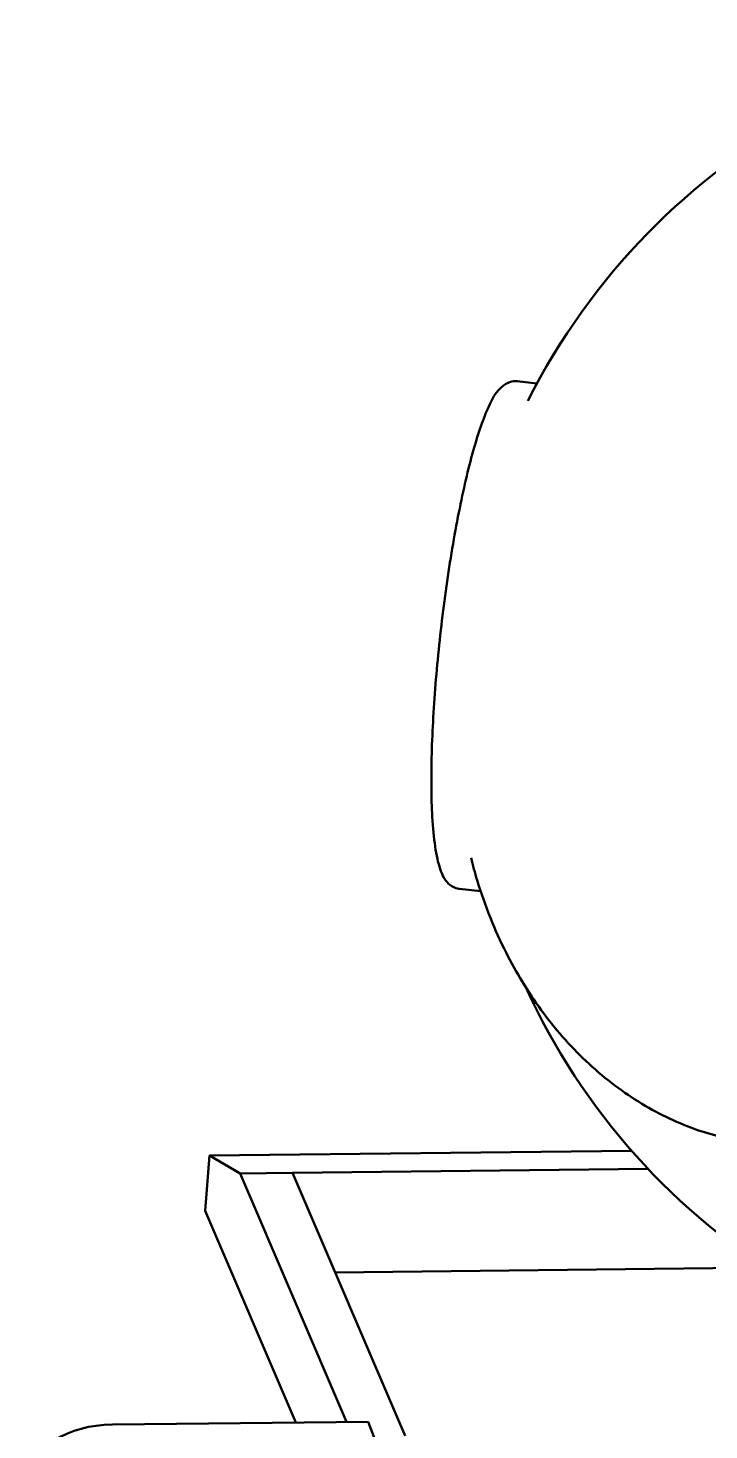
# Model space of a CAD drawing. Header units: millimetres. Extents: x 36 to 476, y 82 to 626.
# Drawn here: x 187.1 to 247.1, y 502.2 to 625.7 of the extents above; entities that cross this region are included whole.
import ezdxf

# ---------------------------------------------------------------- set-up
doc = ezdxf.new("R2010")
doc.units = ezdxf.units.MM
doc.header["$LTSCALE"] = 1.2
doc.layers.add('Visible (ISO)', color=7, linetype='Continuous', lineweight=50)

msp = doc.modelspace()

# ---------------------------------------------------------------- linework, layer by layer
at = {"layer": 'Visible (ISO)'}
for p, q in [((230.22, 594.61), (231.95, 594.41)), ((225.1, 549.9), (227.01, 549.69)), ((203.13, 526.4), (202.74, 521.53)), ((240.3, 526.82), (203.13, 526.4)), ((205.82, 524.82), (203.13, 526.4)), ((241.75, 525.22), (210.42, 524.87)), ((210.42, 524.87), (205.82, 524.82)), ((205.82, 524.82), (215.2, 502.93)), ((220.35, 501.7), (210.42, 524.87)), ((210.73, 502.88), (202.74, 521.53)), ((252.07, 516.54), (214.17, 516.11)), ((194.56, 502.7), (217.1, 502.95)), ((217.1, 502.95), (223.21, 487.06))]:
    msp.add_line(p, q, dxfattribs=at)
for radius, start, end in [(60, 15.4927, 153.081), (59, 204.5361, 239.1006)]:
    msp.add_arc((284.65, 565.73), radius, start, end, dxfattribs=at)
msp.add_ellipse((197.62, 494.75), major_axis=(-10.21, 4.09), ratio=0.667612, start_param=5.266747, end_param=6.416086, dxfattribs=at)
for points, knots in [([(225.1, 549.9), (224.73, 549.95), (224.41, 550.14), (223.81, 550.71), (223.61, 551.14), (223.07, 552.74), (222.86, 554.27), (222.65, 557.87), (222.64, 559.76), (222.75, 563.87), (222.88, 566.09), (223.26, 570.64), (223.51, 572.98), (224.12, 577.56), (224.47, 579.8), (225.25, 583.97), (225.67, 585.89), (226.54, 589.24), (226.99, 590.66), (227.94, 592.96), (228.34, 593.79), (229.41, 594.51), (229.8, 594.66), (230.22, 594.61)], [3.440272, 3.440272, 3.440272, 3.440272, 3.552193, 3.552193, 3.741642, 3.741642, 4.151816, 4.151816, 4.483048, 4.483048, 4.807133, 4.807133, 5.129513, 5.129513, 5.451742, 5.451742, 5.775124, 5.775124, 6.103102, 6.103102, 6.455737, 6.455737, 6.581865, 6.581865, 6.581865, 6.581865]), ([(226.16, 552.62), (226.32, 551.96), (226.5, 551.31), (227.39, 548.39), (228.26, 546.24), (230.12, 542.56), (231.16, 540.84), (233.52, 537.6), (234.85, 536.08), (237.73, 533.36), (239.29, 532.15), (242.51, 530.15), (244.17, 529.35), (245.82, 528.75)], [2.176906, 2.176906, 2.176906, 2.176906, 2.40242, 2.40242, 3.203227, 3.203227, 3.90996, 3.90996, 4.616692, 4.616692, 5.323425, 5.323425, 6.030157, 6.030157, 6.030157, 6.030157]), ([(245.82, 528.75), (247.39, 528.19), (249.06, 527.78), (252.49, 527.36), (254.24, 527.36), (257.71, 527.81), (259.41, 528.26), (262.64, 529.61), (264.17, 530.51), (265.77, 531.76), (265.99, 531.94), (266.21, 532.13)], [6.030157, 6.030157, 6.030157, 6.030157, 6.69817, 6.69817, 7.366183, 7.366183, 8.034196, 8.034196, 8.702209, 8.702209, 8.811624, 8.811624, 8.811624, 8.811624])]:
    msp.add_open_spline(points, degree=3, knots=knots, dxfattribs=at)

doc.saveas('drawing.dxf')
